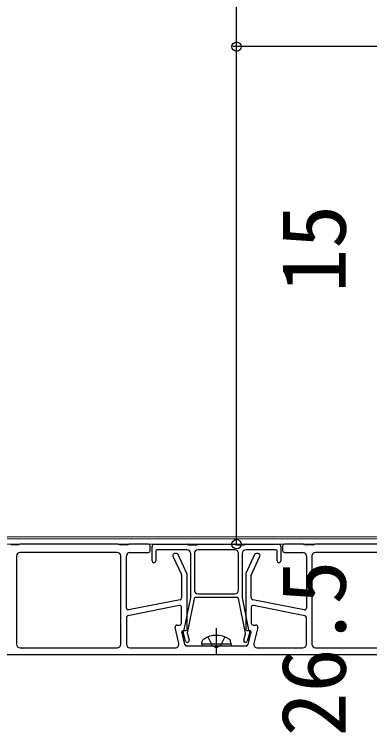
# Model space of a CAD drawing. Units: millimetres, scale not verified. Extents: x -1049 to 1051, y -1574 to 1565.
# Drawn here: x 591 to 687.8, y 541.4 to 737 of the extents above; entities that cross this region are included whole.
import ezdxf
from ezdxf.enums import TextEntityAlignment as Align

# ---------------------------------------------------------------- set-up
doc = ezdxf.new("R2010")
doc.units = ezdxf.units.MM
doc.header["$LTSCALE"] = 8
doc.layers.add('0-4_YKK_12', color=2, linetype='Continuous', lineweight=18)
doc.layers.add('0-5_YKK_13', color=4, linetype='Continuous')
doc.layers.add('0-6_YKK_D', color=6, linetype='Continuous')
doc.styles.add('ＭＳ ゴシック', font='')
doc.styles.get('ＭＳ ゴシック').set_extended_font_data('MS Gothic')

msp = doc.modelspace()

# ---------------------------------------------------------------- linework, layer by layer
at = {"layer": '0-4_YKK_12'}
for p, q in [((551.201, 594.701), (742.159, 594.701)), ((742.589, 594.201), (551.201, 594.201)), ((746.542, 592.701), (551.201, 592.701)), ((779.042, 562.701), (551.201, 562.701))]:
    msp.add_line(p, q, dxfattribs=at)
at = {"layer": '0-5_YKK_13'}
for p, q in [((592.472, 592.68), (592.112, 592.572)), ((619.219, 592.701), (592.615, 592.701)), ((619.722, 592.572), (619.362, 592.68)), ((622.222, 592.68), (621.862, 592.572)), ((627.542, 592.701), (622.365, 592.701)), ((629.042, 592.701), (637.969, 592.701)), ((638.112, 592.68), (638.472, 592.572)), ((640.612, 592.572), (640.972, 592.68)), ((641.115, 592.701), (650.969, 592.701)), ((651.112, 592.68), (651.472, 592.572)), ((653.612, 592.572), (653.972, 592.68)), ((654.115, 592.701), (663.042, 592.701)), ((669.719, 592.701), (664.542, 592.701)), ((670.222, 592.572), (669.862, 592.68)), ((672.722, 592.68), (672.362, 592.572)), ((699.469, 592.701), (672.865, 592.701)), ((591.969, 592.551), (590.115, 592.551)), ((621.719, 592.551), (619.865, 592.551)), ((628.042, 591.001), (628.042, 592.201)), ((628.542, 588.201), (628.542, 592.201)), ((629.542, 590.901), (629.542, 588.201)), ((638.042, 591.201), (629.842, 591.201)), ((638.615, 592.551), (640.469, 592.551)), ((651.615, 592.551), (653.469, 592.551)), ((662.242, 591.201), (654.042, 591.201)), ((662.542, 588.201), (662.542, 590.901)), ((663.542, 592.201), (663.542, 588.201)), ((664.042, 592.201), (664.042, 591.001)), ((672.219, 592.551), (670.365, 592.551)), ((591.642, 589.501), (591.642, 565.501)), ((619.042, 590.501), (592.642, 590.501)), ((620.042, 565.501), (620.042, 589.501)), ((621.542, 575.311), (621.542, 589.501)), ((622.542, 590.501), (627.542, 590.501)), ((634.216, 589.494), (636.497, 584.474)), ((635.22, 590.201), (634.671, 590.201)), ((637.997, 584.799), (635.675, 589.908)), ((639.042, 578.231), (639.042, 590.201)), ((640.042, 590.201), (640.042, 580.201)), ((652.042, 580.201), (652.042, 590.201)), ((653.042, 590.201), (653.042, 578.231)), ((656.409, 589.907), (654.087, 584.788)), ((655.587, 584.464), (657.869, 589.494)), ((657.413, 590.201), (656.864, 590.201)), ((664.542, 590.501), (669.542, 590.501)), ((670.542, 589.501), (670.542, 575.311)), ((672.042, 589.501), (672.042, 565.501)), ((699.442, 590.501), (673.042, 590.501)), ((636.542, 584.268), (636.542, 578.111)), ((638.042, 569.501), (638.042, 584.593)), ((654.042, 584.582), (654.042, 569.501)), ((655.542, 578.111), (655.542, 584.258)), ((641.042, 579.201), (651.042, 579.201)), ((636.14, 577.62), (622.14, 574.82)), ((637.279, 569.384), (639.036, 578.172)), ((640.014, 577.96), (638.121, 568.499)), ((651.776, 578.201), (640.308, 578.201)), ((653.963, 568.499), (652.07, 577.96)), ((653.048, 578.172), (654.805, 569.384)), ((669.944, 574.82), (655.944, 577.62)), ((635.944, 576.051), (621.944, 573.251)), ((636.542, 571.201), (636.542, 575.561)), ((655.542, 575.561), (655.542, 571.201)), ((670.14, 573.251), (656.14, 576.051)), ((621.542, 572.761), (621.542, 565.501)), ((670.542, 565.501), (670.542, 572.761)), ((635.826, 565.732), (634.79, 570.085)), ((635.276, 570.701), (636.042, 570.701)), ((636.922, 569.201), (637.742, 569.201)), ((646.042, 562.555), (646.042, 569.901)), ((654.342, 569.201), (655.162, 569.201)), ((656.042, 570.701), (656.808, 570.701)), ((657.294, 570.085), (656.258, 565.732)), ((637.45, 565.385), (636.63, 568.831)), ((637.662, 566.362), (636.956, 568.811)), ((638.127, 568.357), (638.622, 566.639)), ((653.462, 566.639), (653.957, 568.357)), ((655.128, 568.811), (654.422, 566.362)), ((655.454, 568.831), (654.633, 565.385)), ((642.042, 565.501), (642.183, 566.303)), ((650.042, 565.501), (642.042, 565.501)), ((642.042, 565.501), (642.13, 565.001)), ((650.042, 565.501), (649.9, 566.303)), ((650.042, 565.501), (649.954, 565.001)), ((592.642, 564.501), (619.042, 564.501)), ((622.542, 564.501), (634.853, 564.501)), ((645.522, 565.001), (637.937, 565.001)), ((649.954, 565.001), (642.13, 565.001)), ((654.147, 565.001), (646.562, 565.001)), ((657.231, 564.501), (669.542, 564.501)), ((673.042, 564.501), (699.442, 564.501)), ((561.042, 562.701), (757.542, 562.701))]:
    msp.add_line(p, q, dxfattribs=at)
for points in [[(651.042, 591.201), (646.042, 591.201), (641.042, 591.201)], [(643.742, 567.48), (644.897, 565.164), (646.042, 564.555)], [(648.342, 567.48), (647.187, 565.164), (646.042, 564.555)]]:
    msp.add_lwpolyline(points, dxfattribs=at)
for centre, radius, start, end in [((592.615, 592.201), 0.5, 90, 106.69924), ((619.219, 592.201), 0.5, 73.30076, 90), ((622.365, 592.201), 0.5, 90, 106.69924), ((627.542, 592.201), 0.5, 0, 90), ((629.042, 592.201), 0.5, 90, 180), ((637.969, 592.201), 0.5, 73.30076, 90), ((641.115, 592.201), 0.5, 90, 106.69924), ((650.969, 592.201), 0.5, 73.30076, 90), ((654.115, 592.201), 0.5, 90, 106.69924), ((663.042, 592.201), 0.5, 0, 90), ((664.542, 592.201), 0.5, 90, 180), ((669.719, 592.201), 0.5, 73.30076, 90), ((672.865, 592.201), 0.5, 90, 106.69924), ((591.969, 593.051), 0.5, 270, 286.69924), ((619.865, 593.051), 0.5, 253.30076, 270), ((621.719, 593.051), 0.5, 270, 286.69924), ((627.542, 591.001), 0.5, 270, 0), ((629.842, 590.901), 0.3, 90, 180), ((638.042, 590.201), 1, 0, 90), ((638.615, 593.051), 0.5, 253.30076, 270), ((641.042, 590.201), 1, 90, 180), ((640.469, 593.051), 0.5, 270, 286.69924), ((651.042, 590.201), 1, 0, 90), ((651.615, 593.051), 0.5, 253.30076, 270), ((654.042, 590.201), 1, 90, 180), ((653.469, 593.051), 0.5, 270, 286.69924), ((662.242, 590.901), 0.3, 360, 90), ((664.542, 591.001), 0.5, 180, 270), ((670.365, 593.051), 0.5, 253.30076, 270), ((672.219, 593.051), 0.5, 270, 286.69924), ((592.642, 589.501), 1, 90, 180), ((619.042, 589.501), 1, 360, 90), ((622.542, 589.501), 1, 90, 180), ((634.671, 589.701), 0.5, 90, 204.44395), ((635.22, 589.701), 0.5, 24.44395, 90), ((656.864, 589.701), 0.5, 90, 155.5983), ((657.413, 589.701), 0.5, 335.5983, 90), ((669.542, 589.501), 1, 0, 90), ((673.042, 589.501), 1, 90, 180), ((629.042, 588.201), 0.5, 180, 270), ((629.042, 588.201), 0.5, 270, 0), ((663.042, 588.201), 0.5, 180, 270), ((663.042, 588.201), 0.5, 270, 0), ((637.542, 584.593), 0.5, 0, 24.44395), ((654.542, 584.582), 0.5, 155.5983, 180), ((636.042, 584.268), 0.5, 360, 24.44395), ((656.042, 584.258), 0.5, 155.5983, 180), ((641.042, 580.201), 1, 180, 270), ((651.042, 580.201), 1, 270, 360), ((636.042, 578.111), 0.5, 281.30993, 0), ((638.742, 578.231), 0.3, 348.69007, 0), ((640.308, 577.901), 0.3, 90, 168.69007), ((651.776, 577.901), 0.3, 11.30993, 90), ((653.342, 578.231), 0.3, 180, 191.30993), ((656.042, 578.111), 0.5, 180, 258.69007), ((622.042, 575.311), 0.5, 180, 281.30993), ((636.042, 575.561), 0.5, 0, 101.30993), ((656.042, 575.561), 0.5, 78.69007, 180), ((670.042, 575.311), 0.5, 258.69007, 0), ((622.042, 572.761), 0.5, 101.30993, 180), ((670.042, 572.761), 0.5, 0, 78.69007), ((636.042, 571.201), 0.5, 270, 0), ((656.042, 571.201), 0.5, 180, 270), ((635.276, 570.201), 0.5, 90, 193.3925), ((636.922, 568.901), 0.3, 90, 193.3925), ((637.242, 568.901), 0.3, 114.827, 197.33887), ((636.984, 569.443), 0.3, 296.01796, 348.69007), ((637.742, 569.501), 0.3, 270, 0), ((654.342, 569.501), 0.3, 180, 270), ((655.1, 569.443), 0.3, 191.30993, 243.98204), ((654.842, 568.901), 0.3, 342.66113, 65.173), ((655.162, 568.901), 0.3, 346.6075, 90), ((656.808, 570.201), 0.5, 346.6075, 90), ((638.416, 568.44), 0.3, 168.69007, 196.079), ((646.042, 561.401), 6.5, 57.94412, 122.05588), ((653.668, 568.44), 0.3, 343.921, 11.30993), ((592.642, 565.501), 1, 180, 270), ((619.042, 565.501), 1, 270, 360), ((622.542, 565.501), 1, 180, 270), ((634.853, 565.501), 1, 270, 13.3925), ((637.937, 565.501), 0.5, 193.3925, 270), ((638.142, 566.501), 0.5, 196.079, 16.079), ((643.07, 566.147), 0.9, 122.05588, 170), ((649.014, 566.147), 0.9, 10, 57.94412), ((653.942, 566.501), 0.5, 163.921, 343.921), ((654.147, 565.501), 0.5, 270, 346.6075), ((657.231, 565.501), 1, 166.6075, 270), ((669.542, 565.501), 1, 270, 0), ((673.042, 565.501), 1, 180, 270), ((645.522, 564.701), 0.3, 30, 90), ((646.042, 565.001), 0.3, 210, 330), ((646.562, 564.701), 0.3, 90, 150)]:
    msp.add_arc(centre, radius, start, end, dxfattribs=at)
at = {"layer": '0-6_YKK_D'}
msp.add_line((827.542, 728.201), (650.542, 728.201), dxfattribs=at)
msp.add_lwpolyline([(651.542, 592.701), (651.542, 728.201), (651.542, 943.846)], dxfattribs=at)
for centre in [(651.542, 728.201), (651.542, 592.701)]:
    msp.add_circle(centre, 1.275, dxfattribs=at)

# ---------------------------------------------------------------- texts
at = {"layer": '0-6_YKK_D', "style": 'ＭＳ ゴシック'}
for s, p in [('15', (686.542, 661.219)), ('26.5', (686.542, 540.419))]:
    msp.add_text(s, height=17.6, rotation=90, dxfattribs=at).set_placement(p, align=Align.BOTTOM_LEFT)

doc.saveas('drawing.dxf')
